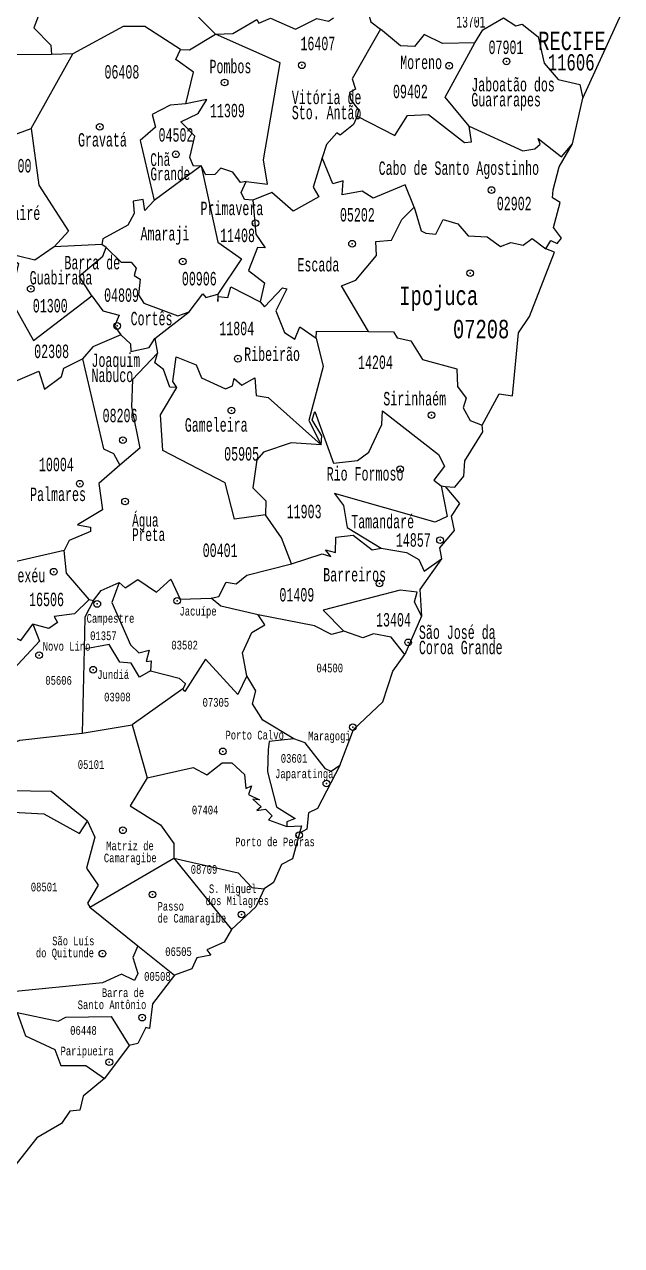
# Model space of a CAD drawing. Header units: millimetres. Extents: x 9851 to 10267, y 23387 to 23778.
# Drawn here: x 10234.09 to 10242.16, y 23627.67 to 23644.17 of the extents above; entities that cross this region are included whole.
import ezdxf
from ezdxf.enums import TextEntityAlignment as Align

# ---------------------------------------------------------------- set-up
doc = ezdxf.new("R2010")
doc.units = ezdxf.units.MM
doc.layers.add('3', color=7, linetype='Continuous')
doc.styles.add('MONOTXT', font='MONOTXT', dxfattribs={"height": 0.2})

# ---------------------------------------------------------------- blocks, each defined once
blk = doc.blocks.new('SEDE')
at = {"layer": '3', "color": 7, "linetype": 'Continuous'}
blk.add_circle((0, 0), 0.00451, dxfattribs=at)

msp = doc.modelspace()

# ---------------------------------------------------------------- linework, layer by layer
at = {"color": 7, "linetype": 'Continuous'}
for p, q in [((10234.455, 23643.761), (10232.452, 23643.738)), ((10234.178, 23642.759), (10234.742, 23643.767)), ((10234.742, 23643.767), (10234.455, 23643.761)), ((10241.497, 23642.553), (10241.634, 23643.171)), ((10236.477, 23642.255), (10235.842, 23641.786)), ((10235.135, 23641.192), (10234.488, 23641.16)), ((10235.193, 23641.151), (10235.135, 23641.192)), ((10235.852, 23639.922), (10236.312, 23640.283)), ((10235.852, 23639.922), (10235.886, 23639.725)), ((10239.719, 23637.931), (10239.774, 23637.92)), ((10234.623, 23637.058), (10233.562, 23636.814)), ((10234.964, 23636.397), (10235.023, 23636.383)), ((10239.453, 23636.17), (10239.228, 23635.65)), ((10234.894, 23635.723), (10234.87, 23634.589)), ((10236.228, 23635.189), (10235.543, 23634.701)), ((10234.87, 23634.589), (10235.543, 23634.701)), ((10235.543, 23634.701), (10235.747, 23633.986)), ((10234.023, 23634.493), (10234.87, 23634.589)), ((10234.972, 23632.238), (10236.105, 23632.9)), ((10236.105, 23632.9), (10236.887, 23631.935)), ((10234.972, 23632.238), (10235.622, 23631.717)), ((10235.622, 23631.717), (10236.118, 23631.32)), ((10235.503, 23630.367), (10235.17, 23629.922))]:
    msp.add_line(p, q, dxfattribs=at)
for points in [[(10234.208, 23645.392), (10234.497, 23644.584), (10234.261, 23644.493), (10234.148, 23644.332), (10234.31, 23644.369), (10234.216, 23644.117), (10234.443, 23643.885), (10234.455, 23643.761)], [(10236.183, 23644.902), (10236.14, 23644.689), (10236.216, 23644.497), (10236.67, 23644.034)], [(10238.586, 23644.491), (10238.709, 23644.416), (10238.769, 23644.2), (10238.9, 23644.1)], [(10241.634, 23643.171), (10242.16, 23644.311), (10242.102, 23644.386)], [(10236.67, 23644.034), (10236.903, 23644.041), (10237.228, 23644.231), (10237.255, 23644.182), (10237.413, 23644.25), (10237.753, 23644.1), (10238.041, 23644.243), (10238.196, 23644.207), (10238.266, 23644.256)], [(10240.176, 23643.917), (10240.283, 23644.092), (10240.564, 23644.254)], [(10240.564, 23644.254), (10240.732, 23644.145), (10240.816, 23644.169), (10241.031, 23643.997), (10241.111, 23643.641), (10241.303, 23643.42), (10241.593, 23643.354), (10241.634, 23643.171)], [(10236.198, 23643.825), (10235.717, 23644.139), (10235.423, 23644.138), (10234.742, 23643.767)], [(10236.198, 23643.825), (10236.318, 23643.82), (10236.67, 23644.034)], [(10237.085, 23642.044), (10237.371, 23642.006), (10237.317, 23642.337), (10237.546, 23643.647), (10236.67, 23644.034)], [(10238.9, 23644.1), (10238.518, 23643.43), (10238.563, 23643.29), (10238.481, 23643.245), (10238.493, 23643.152), (10238.602, 23643.01), (10238.587, 23642.925)], [(10240.176, 23643.917), (10239.738, 23643.907), (10239.49, 23644.028), (10239.361, 23643.867), (10239.17, 23643.877), (10238.9, 23644.1)], [(10240.098, 23642.791), (10239.777, 23643.182), (10240.176, 23643.917)], [(10236.27, 23643.092), (10236.372, 23643.518), (10236.132, 23643.689), (10236.198, 23643.825)], [(10236.27, 23643.092), (10236.058, 23643.075), (10235.814, 23642.949), (10235.858, 23642.778), (10235.65, 23642.599), (10235.842, 23641.786)], [(10236.477, 23642.255), (10236.375, 23642.249), (10236.321, 23642.366), (10236.389, 23642.656), (10236.203, 23642.847), (10236.434, 23642.962), (10236.553, 23643.15), (10236.27, 23643.092)], [(10238.587, 23642.925), (10238.537, 23642.812), (10238.355, 23642.669), (10238.31, 23642.701), (10238.171, 23642.542), (10238.113, 23642.362)], [(10238.587, 23642.925), (10239.095, 23642.665), (10239.265, 23642.935), (10239.55, 23642.949), (10240.035, 23642.57), (10240.132, 23642.578), (10240.098, 23642.791)], [(10233.184, 23641.879), (10233.655, 23642.395), (10233.658, 23642.572), (10234.178, 23642.759)], [(10234.178, 23642.759), (10234.282, 23641.993), (10234.685, 23641.371), (10234.488, 23641.16)], [(10240.098, 23642.791), (10240.824, 23642.459), (10240.987, 23642.485), (10241.057, 23642.548), (10241.033, 23642.624), (10241.349, 23642.376), (10241.497, 23642.553)], [(10241.137, 23641.132), (10241.203, 23641.246), (10241.289, 23641.206), (10241.349, 23641.279), (10241.241, 23641.421), (10241.329, 23641.759), (10241.225, 23641.82), (10241.233, 23641.929), (10241.315, 23642.243), (10241.497, 23642.553)], [(10237.085, 23642.044), (10237.009, 23642.028), (10236.903, 23642.17), (10236.742, 23642.224), (10236.661, 23642.137), (10236.538, 23642.133), (10236.477, 23642.255)], [(10236.477, 23642.255), (10236.702, 23641.221), (10237.02, 23640.998), (10236.7, 23640.52)], [(10238.113, 23642.362), (10237.989, 23641.967), (10238.065, 23641.836), (10237.722, 23641.643), (10237.43, 23641.893), (10237.173, 23641.789)], [(10239.357, 23641.697), (10239.236, 23641.999), (10238.803, 23641.818), (10238.655, 23641.914), (10238.383, 23641.861), (10238.398, 23642.053), (10238.257, 23642.01), (10238.113, 23642.362)], [(10237.173, 23641.789), (10237.06, 23641.801), (10237.018, 23641.893), (10237.085, 23642.044)], [(10235.842, 23641.786), (10235.714, 23641.649), (10235.692, 23641.8), (10235.556, 23641.779), (10235.571, 23641.61), (10235.483, 23641.452), (10235.147, 23641.267), (10235.135, 23641.192)], [(10237.173, 23641.789), (10237.217, 23641.333), (10237.341, 23641.145), (10237.24, 23641.149), (10237.115, 23640.839), (10237.331, 23640.674), (10237.276, 23640.417)], [(10238.737, 23640.014), (10238.375, 23640.633), (10238.569, 23640.708), (10238.846, 23641.042), (10238.836, 23641.23), (10239.05, 23641.248), (10239.188, 23641.529), (10239.357, 23641.697)], [(10239.357, 23641.697), (10239.45, 23641.377), (10239.515, 23641.344), (10239.65, 23641.329), (10239.748, 23641.531), (10239.945, 23641.473), (10240.087, 23641.308), (10240.344, 23641.297), (10240.523, 23641.165), (10240.663, 23641.218), (10240.831, 23641.182), (10240.952, 23641.272), (10241.137, 23641.132)], [(10234.488, 23641.16), (10234.229, 23640.979), (10233.788, 23641.088), (10234.008, 23640.933)], [(10234.999, 23640.499), (10234.829, 23640.762), (10235.146, 23641.034), (10235.193, 23641.151)], [(10235.193, 23641.151), (10235.395, 23640.953), (10235.528, 23640.955), (10235.598, 23640.871), (10235.57, 23640.772), (10235.653, 23640.723), (10235.629, 23640.512), (10235.7, 23640.4), (10236.161, 23640.23), (10236.312, 23640.283)], [(10240.274, 23638.752), (10240.506, 23639.176), (10240.683, 23639.148), (10240.766, 23639.997), (10240.915, 23640.22), (10241.251, 23641.089), (10241.137, 23641.132)], [(10234.008, 23640.933), (10233.894, 23640.459), (10234.21, 23639.896), (10234.999, 23640.499)], [(10236.7, 23640.52), (10236.702, 23640.423), (10236.707, 23640.487), (10236.836, 23640.476), (10236.879, 23640.62), (10237.276, 23640.417)], [(10237.276, 23640.417), (10237.333, 23640.349), (10237.578, 23640.607), (10237.636, 23640.594), (10237.485, 23640.295), (10237.601, 23640.002), (10237.741, 23639.911), (10237.811, 23640.081), (10238.032, 23639.925)], [(10234.999, 23640.499), (10235.146, 23640.294), (10235.366, 23640.236), (10235.307, 23640.088), (10235.389, 23639.969)], [(10236.312, 23640.283), (10236.498, 23640.524), (10236.54, 23640.475), (10236.7, 23640.52)], [(10235.389, 23639.969), (10235.014, 23639.81), (10234.873, 23639.647)], [(10235.389, 23639.969), (10235.522, 23639.848), (10235.527, 23639.748), (10235.772, 23639.799), (10235.852, 23639.922)], [(10238.032, 23639.925), (10238.127, 23639.543), (10237.934, 23638.812), (10238.1, 23638.485)], [(10238.032, 23639.925), (10238.036, 23640.02), (10238.737, 23640.014)], [(10238.737, 23640.014), (10239.075, 23640.013), (10239.125, 23639.929), (10239.311, 23639.89), (10239.467, 23639.637), (10239.932, 23639.51), (10239.94, 23639.271), (10240.057, 23639.117), (10240.02, 23638.984), (10240.113, 23638.815), (10240.274, 23638.752)], [(10233.564, 23638.917), (10233.541, 23639.009), (10233.637, 23639), (10233.776, 23638.815), (10233.859, 23638.822), (10233.783, 23639.076), (10233.809, 23639.278), (10234.281, 23639.478), (10234.358, 23639.235), (10234.589, 23639.407), (10234.618, 23639.519), (10234.873, 23639.647)], [(10234.873, 23639.647), (10235.156, 23638.429), (10235.292, 23638.369), (10235.379, 23638.208)], [(10235.886, 23639.725), (10235.549, 23639.368), (10235.536, 23639), (10235.649, 23638.44), (10235.379, 23638.208)], [(10236.147, 23639.26), (10236.053, 23639.262), (10235.969, 23639.501), (10235.852, 23639.593), (10235.886, 23639.725)], [(10236.147, 23639.26), (10236.093, 23639.342), (10236.138, 23639.675), (10236.407, 23639.566), (10236.481, 23639.392), (10236.806, 23639.241), (10236.902, 23639.283), (10236.922, 23639.383), (10237.027, 23639.293), (10237.204, 23639.392), (10237.221, 23639.152), (10237.381, 23639.126), (10238.1, 23638.485)], [(10237.346, 23637.539), (10236.926, 23637.482), (10236.801, 23637.973), (10235.959, 23638.409), (10235.925, 23638.89), (10236.147, 23639.26)], [(10238.1, 23638.485), (10238.108, 23638.606), (10237.977, 23638.823), (10238.013, 23638.933), (10238.264, 23638.239), (10238.588, 23638.275), (10238.745, 23638.385), (10238.919, 23638.758), (10238.929, 23638.943), (10239.683, 23638.352), (10239.766, 23638.197), (10239.622, 23638.006), (10239.719, 23637.931)], [(10239.774, 23637.92), (10239.904, 23637.911), (10240.027, 23638.061), (10240.04, 23638.269), (10240.284, 23638.66), (10240.274, 23638.752)], [(10238.1, 23638.485), (10237.694, 23638.512), (10237.318, 23638.384), (10237.231, 23638.282), (10237.173, 23637.904), (10237.35, 23637.728), (10237.346, 23637.539)], [(10235.379, 23638.208), (10235.093, 23637.962), (10235.144, 23637.608), (10234.804, 23637.404), (10234.981, 23637.371), (10234.982, 23637.316), (10234.69, 23637.19), (10234.623, 23637.058)], [(10239.719, 23637.931), (10239.801, 23637.518), (10239.639, 23637.441), (10238.278, 23637.828), (10238.4, 23637.667), (10238.449, 23637.369), (10238.91, 23637.088)], [(10239.774, 23637.92), (10239.97, 23637.693), (10239.857, 23637.52), (10239.897, 23637.328), (10239.699, 23637.094), (10239.727, 23636.944)], [(10237.697, 23636.878), (10237.564, 23637.228), (10237.346, 23637.539)], [(10237.697, 23636.878), (10238.111, 23637.013), (10238.227, 23636.974), (10238.157, 23637.066), (10238.294, 23637.031), (10238.296, 23637.238), (10238.533, 23637.265), (10238.789, 23637.065), (10238.91, 23637.088)], [(10234.964, 23636.397), (10234.656, 23636.753), (10234.623, 23637.058)], [(10238.91, 23637.088), (10239.25, 23637.029), (10239.421, 23636.936), (10239.493, 23636.779), (10239.727, 23636.944)], [(10239.727, 23636.944), (10239.434, 23636.529), (10239.453, 23636.17)], [(10236.61, 23636.413), (10236.713, 23636.435), (10236.814, 23636.631), (10236.95, 23636.607), (10237.093, 23636.726), (10237.697, 23636.878)], [(10235.023, 23636.383), (10235.123, 23636.516), (10235.366, 23636.626)], [(10235.366, 23636.626), (10235.271, 23636.354), (10235.523, 23635.783), (10235.636, 23635.676), (10235.773, 23635.712), (10235.734, 23635.559), (10235.799, 23635.565), (10235.793, 23635.431)], [(10235.366, 23636.626), (10235.448, 23636.552), (10235.619, 23636.663), (10235.872, 23636.495), (10236.066, 23636.671), (10236.193, 23636.398), (10236.61, 23636.413)], [(10239.453, 23636.17), (10239.36, 23636.365), (10239.398, 23636.496), (10239.166, 23636.52), (10238.124, 23636.25), (10238.407, 23635.965)], [(10234.964, 23636.397), (10234.765, 23636.2), (10234.488, 23636.166), (10234.536, 23636.084), (10234.416, 23636.003), (10234.203, 23636.06)], [(10235.023, 23636.383), (10234.904, 23636.157), (10234.894, 23635.723)], [(10237.247, 23636.189), (10236.744, 23636.306), (10236.61, 23636.413)], [(10237.092, 23635.363), (10237.035, 23635.673), (10237.16, 23635.948), (10237.337, 23636.051), (10237.247, 23636.189)], [(10238.407, 23635.965), (10238.236, 23635.92), (10238.008, 23636.04), (10237.247, 23636.189)], [(10233.508, 23635.751), (10233.776, 23635.783), (10233.94, 23635.892), (10234.037, 23635.841), (10234.203, 23636.06)], [(10234.203, 23636.06), (10234.29, 23635.83), (10233.943, 23635.46), (10233.976, 23635.337), (10233.645, 23634.807), (10233.68, 23634.445)], [(10239.228, 23635.65), (10239.044, 23635.887), (10238.805, 23635.932), (10238.662, 23635.878), (10238.407, 23635.965)], [(10235.793, 23635.431), (10235.641, 23635.346), (10235.532, 23635.536), (10235.377, 23635.548), (10235.233, 23635.785), (10234.894, 23635.723)], [(10238.35, 23634.15), (10238.537, 23634.639), (10238.934, 23635.014), (10239.069, 23635.428), (10239.228, 23635.65)], [(10237.092, 23635.363), (10236.972, 23635.112), (10236.537, 23635.59), (10236.256, 23635.152), (10236.228, 23635.189)], [(10235.793, 23635.431), (10236.18, 23635.333), (10236.265, 23635.256), (10236.228, 23635.189)], [(10237.728, 23634.513), (10237.311, 23634.765), (10237.172, 23634.985), (10237.215, 23635.161), (10237.092, 23635.363)], [(10234.942, 23633.401), (10234.447, 23633.803), (10233.89, 23633.811), (10233.761, 23633.962), (10233.666, 23634.345), (10234.023, 23634.493)], [(10237.728, 23634.513), (10237.395, 23634.478), (10237.383, 23634.368), (10237.371, 23634.065), (10237.496, 23633.594), (10237.745, 23633.437), (10237.633, 23633.392), (10237.633, 23633.327)], [(10238.35, 23634.15), (10238.233, 23634.071), (10238.158, 23634.105), (10237.884, 23634.46), (10237.728, 23634.513)], [(10235.747, 23633.986), (10236.367, 23634.126), (10236.553, 23634.027), (10236.76, 23634.188), (10236.892, 23634.189), (10237.062, 23634.031), (10237.08, 23633.842), (10237.156, 23633.877), (10237.117, 23633.759), (10237.263, 23633.688), (10237.177, 23633.699), (10237.287, 23633.595), (10237.229, 23633.542), (10237.345, 23633.562), (10237.436, 23633.472), (10237.387, 23633.419), (10237.633, 23633.327)], [(10238.35, 23634.15), (10238.051, 23633.572), (10237.926, 23633.514), (10237.907, 23633.294), (10237.805, 23633.24)], [(10235.747, 23633.986), (10235.517, 23633.607), (10235.926, 23633.349), (10236.108, 23633.096), (10236.105, 23632.9)], [(10233.506, 23633.544), (10234.349, 23633.497), (10234.832, 23633.234), (10234.942, 23633.401)], [(10234.942, 23633.401), (10235.04, 23633.182), (10234.928, 23632.765), (10235.084, 23632.536), (10234.941, 23632.294), (10234.972, 23632.238)], [(10237.633, 23633.327), (10237.834, 23633.338), (10237.805, 23633.24)], [(10237.805, 23633.24), (10237.712, 23632.891), (10237.561, 23632.813), (10237.453, 23632.572), (10237.33, 23632.485)], [(10236.105, 23632.9), (10236.976, 23632.7), (10237.162, 23632.505), (10237.33, 23632.485)], [(10237.33, 23632.485), (10237.214, 23632.242), (10236.887, 23631.935)], [(10236.887, 23631.935), (10236.787, 23631.764), (10236.555, 23631.663), (10236.607, 23631.591), (10236.416, 23631.552), (10236.348, 23631.407), (10236.118, 23631.32)], [(10235.622, 23631.717), (10235.553, 23631.558), (10235.621, 23631.34), (10235.577, 23631.249), (10235.398, 23631.332), (10235.141, 23631.215), (10233.878, 23631.089)], [(10236.118, 23631.32), (10235.817, 23630.933), (10235.779, 23630.6), (10235.728, 23630.614), (10235.621, 23630.394), (10235.503, 23630.367)], [(10233.988, 23630.813), (10234.545, 23630.698), (10234.645, 23630.752), (10235.259, 23630.761), (10235.503, 23630.367)], [(10233.988, 23630.813), (10234.1, 23630.5), (10234.497, 23630.317), (10234.579, 23630.1), (10234.917, 23630.098), (10235.17, 23629.922)], [(10235.17, 23629.922), (10234.881, 23629.683), (10234.834, 23629.494), (10234.703, 23629.482), (10234.59, 23629.314), (10234.256, 23629.122), (10233.888, 23628.658), (10233.779, 23628.386), (10233.803, 23628.146), (10233.666, 23628.143), (10233.515, 23627.95), (10233.462, 23627.97), (10233.527, 23628.035), (10233.454, 23628.085), (10233.239, 23628.037), (10232.811, 23627.666)]]:
    msp.add_lwpolyline(points, dxfattribs=at)
for p in [(10237.838, 23643.613), (10239.83, 23643.607), (10240.605, 23643.666), (10236.794, 23643.38), (10235.105, 23642.782), (10236.135, 23642.41), (10240.402, 23641.927), (10237.17, 23641.474), (10238.516, 23641.202), (10236.227, 23640.963), (10240.113, 23640.805), (10234.172, 23640.593), (10235.341, 23640.091), (10236.974, 23639.649), (10236.885, 23638.949), (10239.591, 23638.885), (10235.419, 23638.549), (10239.166, 23638.157), (10234.835, 23637.96), (10235.447, 23637.718), (10239.705, 23637.196), (10234.483, 23636.771), (10238.888, 23636.61), (10235.072, 23636.335), (10236.152, 23636.377), (10239.274, 23635.816), (10234.285, 23635.643), (10235.016, 23635.446), (10238.527, 23634.671), (10236.769, 23634.343), (10238.169, 23633.91), (10235.419, 23633.277), (10237.759, 23633.205), (10235.819, 23632.41), (10237.022, 23632.138), (10235.141, 23631.61), (10235.68, 23630.746), (10235.235, 23630.143)]:
    msp.add_point(p, dxfattribs=at)

# ---------------------------------------------------------------- block references
for p, xscale, yscale, zscale, rotation in [((10240.605, 23643.666), 10, 10, 10, 1.046733933418349), ((10237.838, 23643.613), 10.00001110930913, 10.00001110930913, 10, 1.052602651204643), ((10239.83, 23643.607), 10, 10, 10, 1.049668295064975), ((10236.794, 23643.38), 9.99998858829317, 9.99998858829317, 10, 1.060076832500457), ((10235.105, 23642.782), 10, 10, 10, 1.077421109929057), ((10236.135, 23642.41), 9.999978294283627, 9.999978294283627, 10, 1.085428870578586), ((10240.402, 23641.927), 10, 10, 10, 1.092364547604226), ((10237.21, 23641.48), 10, 10, 10, 1.107841485281365), ((10238.516, 23641.202), 9.999978996091576, 9.999978996091576, 10, 1.113448507295189), ((10236.227, 23640.963), 10, 10, 10, 1.121984639299169), ((10240.113, 23640.805), 10, 10, 10, 1.121717885926088), ((10234.172, 23640.593), 10, 10, 10, 1.13266000821061), ((10235.341, 23640.091), 10, 10, 10, 1.144402405127363), ((10236.974, 23639.649), 9.999980309501222, 9.999980309501222, 10, 1.154277558790306), ((10236.885, 23638.949), 10.00000000000001, 10.00000000000001, 10.00000000000001, 1.171888478619548), ((10239.591, 23638.885), 10, 10, 10, 1.171621729578743), ((10235.419, 23638.549), 9.999987848647068, 9.999987848647068, 10, 1.182563904807352), ((10239.166, 23638.157), 10.00001677742103, 10.00001677742103, 10, 1.190566328138331), ((10234.835, 23637.96), 10, 10, 10, 1.197240553440192), ((10235.447, 23637.718), 10.00001593542813, 10.00001593542813, 10, 1.203108966478358), ((10239.705, 23637.196), 10.00001162268002, 10.00001162268002, 10, 1.214584628902778), ((10234.483, 23636.771), 10, 10, 10, 1.226593787515432), ((10238.888, 23636.61), 10.00002168170836, 10.00002168170836, 10, 1.229794703546762), ((10235.072, 23636.335), 10, 10, 10, 1.237269238744847), ((10236.152, 23636.377), 10, 10, 10, 1.236202268608588), ((10239.274, 23635.816), 10, 10, 10, 1.24954515160604), ((10234.285, 23635.643), 10.00002041611753, 10.00002041611753, 10, 1.254079743969799), ((10235.016, 23635.446), 10, 10, 10, 1.258886921597798), ((10238.527, 23634.671), 10.00002094705204, 10.00002094705204, 10, 1.278364786176947), ((10236.769, 23634.343), 10, 10, 10, 1.286372883378297), ((10238.169, 23633.91), 9.999999999999998, 9.999999999999998, 9.999999999999998, 1.297315107291215), ((10235.419, 23633.277), 10.00001390482202, 10.00001390482202, 10, 1.311991625672182), ((10237.802, 23633.21), 9.99997802377367, 9.99997802377367, 10, 1.314665088181226), ((10235.819, 23632.41), 10, 10, 10, 1.333342611255019), ((10237.022, 23632.138), 9.99998956917528, 9.99998956917528, 10, 1.340550603980671), ((10235.141, 23631.61), 10, 10, 10, 1.352026320163312), ((10235.68, 23630.746), 9.99998554763392, 9.99998554763392, 10, 1.373377377156685), ((10235.235, 23630.143), 10, 10, 10, 1.387520362089036)]:
    msp.add_blockref('SEDE', p, dxfattribs=dict(at, xscale=xscale, yscale=yscale, zscale=zscale, rotation=rotation))

# ---------------------------------------------------------------- texts
at = {"color": 7, "linetype": 'Continuous', "style": 'MONOTXT'}
for s, height, rotation, width, p in [('13701', 0.1633, 0, 0.555544, (10239.926, 23644.285)), ('Jaboat%%227o dos ', 0.18118, 359.9914, 0.600009, (10240.128, 23643.442)), ('Vit%%243ria de ', 0.18109, 359.9875, 0.600003, (10237.702, 23643.269)), ('Guararapes', 0.1812, 359.9914, 0.600009, (10240.128, 23643.239)), ('Sto. Ant%%227o', 0.18109, 359.9875, 0.600003, (10237.702, 23643.065)), ('Ch%%227 ', 0.1726, 0.745, 0.599997, (10235.788, 23642.424)), ('Grande', 0.1726, 0.745, 0.599997, (10235.79, 23642.23)), ('     Barra de ', 0.18124, 359.9891, 0.599997, (10234.158, 23641.037)), ('Guabiraba', 0.1812, 359.9891, 0.599997, (10234.158, 23640.833)), ('Joaquim ', 0.1811, 359.9832, 0.599997, (10234.994, 23639.718)), ('Nabuco', 0.1811, 359.9832, 0.599997, (10234.994, 23639.514)), ('%%193gua ', 0.172, 0.1461, 0.599997, (10235.543, 23637.551)), ('Preta', 0.172, 0.1461, 0.599997, (10235.543, 23637.357)), ('S%%227o Jos%%233 da ', 0.1815, 359.9906, 0.599991, (10239.42, 23636.043)), ('Coroa Grande', 0.1815, 359.9906, 0.599991, (10239.42, 23635.838)), ('Passo ', 0.1168, 0.0347, 0.705878, (10235.887, 23632.308)), ('de Camaragibe', 0.11682, 0.0347, 0.705878, (10235.887, 23632.146))]:
    msp.add_text(s, height=height, rotation=rotation, dxfattribs=dict(at, width=width)).set_placement(p, align=Align.TOP_LEFT)
for s, height, rotation, width, p in [('RECIFE', 0.2491, 360, 0.705876, (10241.945, 23644.067)), ('Ipojuca', 0.2493, 360, 0.705884, (10240.22, 23640.623)), ('Maragogi', 0.1175, 360, 0.705873, (10238.498, 23634.609)), ('Porto de Pedras', 0.11754, 360, 0.705889, (10238.013, 23633.179)), ('S%%227o Lu%%237s ', 0.11682, 0.0329, 0.705878, (10235.105, 23631.84)), ('do Quitunde', 0.11682, 0.0329, 0.705878, (10235.027, 23631.678)), ('06448', 0.1176, 360, 0.705868, (10235.065, 23630.631))]:
    msp.add_text(s, height=height, rotation=rotation, dxfattribs=dict(at, width=width)).set_placement(p, align=Align.TOP_RIGHT)
for s, height, rotation, width, p in [('16407', 0.1814, 0.0001, 0.599994, (10238.054, 23643.907)), ('07901', 0.1814, 0, 0.6, (10240.597, 23643.856)), ('Pombos', 0.1815, 0, 0.599994, (10236.872, 23643.604)), ('Moreno', 0.1815, 0, 0.600003, (10239.45, 23643.651)), ('11606', 0.2198, 360, 0.666667, (10241.478, 23643.653)), ('06408', 0.1815, 0, 0.6, (10235.405, 23643.524)), ('09402', 0.1815, 0.0001, 0.600009, (10239.305, 23643.259)), ('11309', 0.1815, 0, 0.599994, (10236.831, 23643.001)), ('Gravat%%225 ', 0.1815, 0, 0.6, (10235.189, 23642.612)), ('04502', 0.1815, 360, 0.599994, (10236.136, 23642.672)), ('12000', 0.1815, 0, 0.600006, (10233.947, 23642.256)), ('Cabo de Santo Agostinho', 0.18152, 360, 0.600006, (10239.96, 23642.204)), ('Sair%%233', 0.1815, 360, 0.600006, (10234.066, 23641.622)), ('Primavera', 0.1815, 0, 0.6, (10236.892, 23641.687)), ('05202', 0.1815, 360, 0.600006, (10238.588, 23641.593)), ('Amaraji', 0.1816, 0, 0.600006, (10235.987, 23641.317)), ('11408', 0.1816, 360, 0.600006, (10236.968, 23641.315)), ('Escada', 0.1816, 360, 0.599997, (10238.061, 23640.926)), ('00906', 0.1816, 0, 0.600006, (10236.451, 23640.73)), ('04809', 0.1816, 0, 0.6, (10235.4, 23640.508)), ('01300', 0.1816, 360, 0.599997, (10234.436, 23640.365)), ('Cort%%234s', 0.1816, 0, 0.6, (10235.806, 23640.197)), ('11804', 0.1816, 360, 0.599997, (10236.957, 23640.057)), ('07208', 0.2493, 360, 0.705882, (10240.261, 23640.049)), ('02308', 0.1816, 0, 0.599997, (10234.455, 23639.748)), ('Ribeir%%227o', 0.18163, 360, 0.600003, (10237.435, 23639.717)), ('14204', 0.1816, 360, 0.600009, (10238.832, 23639.6)), ('Sirinha%%233m', 0.18166, 0, 0.600003, (10239.363, 23639.116)), ('08206', 0.1817, 360, 0.599997, (10235.38, 23638.881)), ('Gameleira', 0.1817, 0, 0.599994, (10236.68, 23638.761)), ('05905', 0.1817, 0, 0.599991, (10237.023, 23638.363)), ('10004', 0.1817, 0.0001, 0.600003, (10234.519, 23638.219)), ('Rio Formoso', 0.18171, 360, 0.6, (10238.692, 23638.101)), ('Palmares', 0.1817, 0, 0.6, (10234.542, 23637.824)), ('11903', 0.1817, 360, 0.599994, (10237.868, 23637.584)), ('Tamandar%%233', 0.18174, 360, 0.600006, (10238.93, 23637.455)), ('14857', 0.1817, 359.9999, 0.6, (10239.344, 23637.199)), ('00401', 0.1818, 0, 0.600003, (10236.733, 23637.06)), ('Xex%%233u', 0.1818, 360, 0.600009, (10234.134, 23636.724)), ('16506', 0.1818, 0, 0.6, (10234.386, 23636.396)), ('01409', 0.1818, 360, 0.600003, (10237.77, 23636.459)), ('13404', 0.1818, 360, 0.600009, (10239.076, 23636.121)), ('01357', 0.1174, 0, 0.705896, (10235.155, 23635.905)), ('03502', 0.1175, 360, 0.705893, (10236.253, 23635.779)), ('05606', 0.1175, 0, 0.705864, (10234.549, 23635.302)), ('03908', 0.1175, 360, 0.705878, (10235.344, 23635.077)), ('07305', 0.1175, 0, 0.705885, (10236.675, 23635.005)), ('03601', 0.1175, 0, 0.705877, (10237.732, 23634.248)), ('05101', 0.1175, 360, 0.705884, (10234.988, 23634.165)), ('07404', 0.1175, 0, 0.705885, (10236.53, 23633.55)), ('08709', 0.1176, 360, 0.705877, (10236.515, 23632.748)), ('08501', 0.1176, 359.9999, 0.705874, (10234.353, 23632.51)), ('06505', 0.1176, 360, 0.705896, (10236.17, 23631.637))]:
    msp.add_text(s, height=height, rotation=rotation, dxfattribs=dict(at, width=width)).set_placement(p, align=Align.MIDDLE)
for s, height, width, p in [('02902', 0.1815, 0.599994, (10240.708, 23641.745)), ('Barreiros', 0.1818, 0.599994, (10238.551, 23636.737)), ('04500', 0.1175, 0.705874, (10238.215, 23635.469)), ('00508', 0.1176, 0.705877, (10235.885, 23631.302))]:
    msp.add_text(s, height=height, dxfattribs=dict(at, width=width)).set_placement(p, align=Align.MIDDLE)
for s, height, rotation, width, p in [('Jacu%%237pe', 0.11744, 360, 0.705866, (10236.183, 23636.178)), ('Campestre', 0.1174, 360, 0.705889, (10234.928, 23636.081)), ('Novo Lino', 0.1175, 0, 0.705877, (10234.334, 23635.703)), ('Jundi%%225', 0.1175, 0, 0.705881, (10235.072, 23635.321)), ('Porto Calvo', 0.1175, 0, 0.70588, (10236.805, 23634.504))]:
    msp.add_text(s, height=height, rotation=rotation, dxfattribs=dict(at, width=width)).set_placement(p)
for s, height, rotation, width, p in [('Japaratinga', 0.11751, 0, 0.705874, (10238.265, 23633.981)), ('Santo Ant%%244nio', 0.11682, 0.0359, 0.705899, (10235.735, 23630.861)), ('Barra de ', 0.1168, 0.0359, 0.705899, (10235.777, 23631.023)), ('Paripueira', 0.1176, 0, 0.70588, (10235.294, 23630.235))]:
    msp.add_text(s, height=height, rotation=rotation, dxfattribs=dict(at, width=width)).set_placement(p, align=Align.RIGHT)
at = {"color": 7, "linetype": 'Continuous', "style": 'MONOTXT', "width": 0.705881}
for s, p in [('Matriz de ', (10235.55, 23633.124)), ('Camaragibe', (10235.518, 23632.962))]:
    msp.add_text(s, height=0.1168, rotation=0.0293, dxfattribs=at).set_placement(p, align=Align.TOP_CENTER)
at = {"color": 7, "linetype": 'Continuous', "style": 'MONOTXT', "width": 0.705871}
for s, height, p in [('S. Miguel ', 0.1168, (10236.939, 23632.428)), ('dos Milagres', 0.11681, (10236.964, 23632.266))]:
    msp.add_text(s, height=height, rotation=0.0325, dxfattribs=at).set_placement(p, align=Align.CENTER)

doc.saveas('drawing.dxf')
